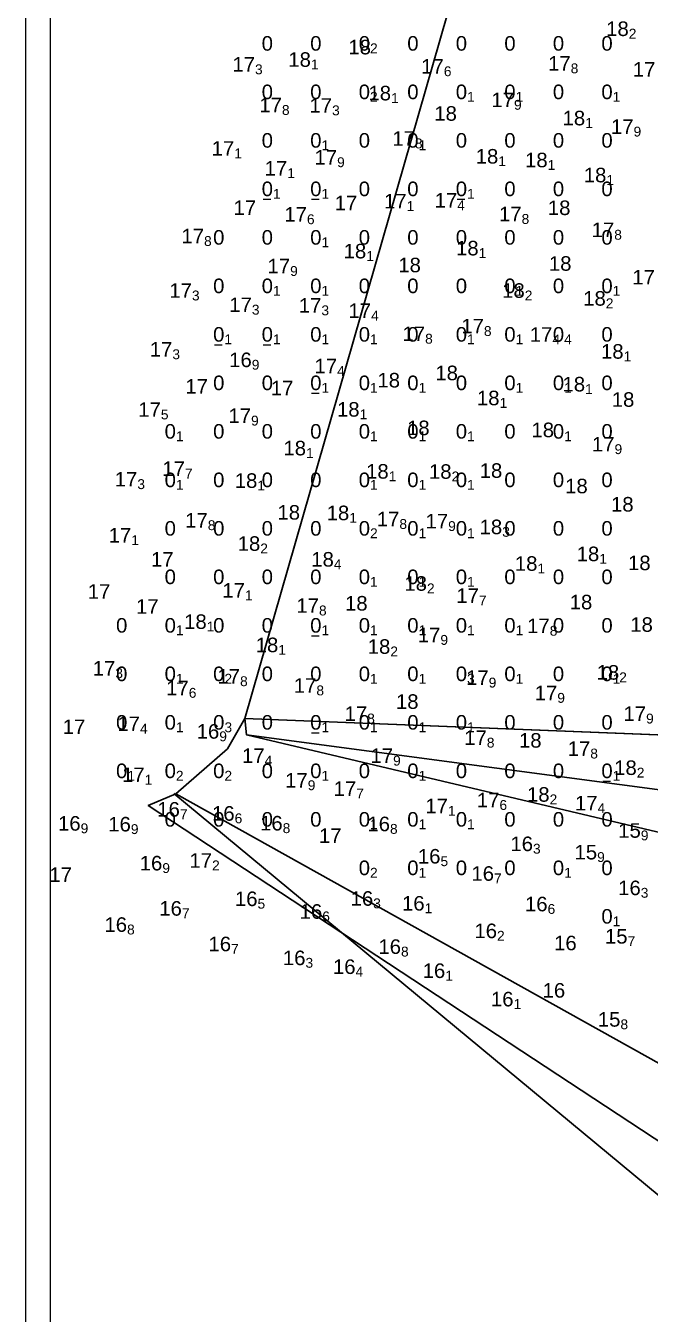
# Model space of a CAD drawing. Header units: millimetres. Extents: x 0 to 581027, y 0 to 6627194.
# Drawn here: x 580007.4 to 580084.6, y 6625660.8 to 6625820.2 of the extents above; entities that cross this region are included whole.
import ezdxf
from ezdxf.enums import TextEntityAlignment as Align

# ---------------------------------------------------------------- set-up
doc = ezdxf.new("R2010")
doc.units = ezdxf.units.MM
doc.layers.add('Soundings_1000', color=7, linetype='Continuous', true_color=0x000000)
doc.layers.add('soundings_diff', color=7, linetype='Continuous', true_color=0x000000)
for name, color, linetype in [('tiff', 7, 'Continuous'), ('tiff17.2', 7, 'Continuous'), ('Этап 4.2 верхняя бровка', 7, 'Continuous'), ('Этап 4.2 нижняя бровка', 7, 'Continuous'), ('Этап 4.2 рабочая прорезь', 7, 'Continuous'), ('Этап 5.2 верхняя бровка', 7, 'Continuous'), ('Этап 5.2 нижняя бровка', 7, 'Continuous'), ('Этап 5.2 рабочая прорезь', 7, 'Continuous')]:
    doc.layers.add(name, color=color, linetype=linetype)
doc.styles.get("Standard").update_dxf_attribs({"font": 'arial.ttf'})
picture_1 = doc.add_image_def('image2.tif', size_in_pixel=(3838, 2796))
picture_2 = doc.add_image_def('image3.tif', size_in_pixel=(3838, 2796))
picture_3 = doc.add_image_def('image4.tif', size_in_pixel=(2844, 2049))

msp = doc.modelspace()

# ---------------------------------------------------------------- linework, layer by layer
at = {"layer": 'soundings_diff', "color": 18, "true_color": 0x000000}
for p, q in [((580036.78, 6625798.72, -0.11), (580037.72, 6625798.72, -0.11)), ((580042.78, 6625798.72, -0.06), (580043.72, 6625798.72, -0.06)), ((580060.78, 6625798.72, -0.05), (580061.72, 6625798.72, -0.05)), ((580030.78, 6625780.72, -0.09), (580031.72, 6625780.72, -0.09)), ((580036.78, 6625780.72, -0.05), (580037.72, 6625780.72, -0.05)), ((580042.78, 6625774.72, -0.09), (580043.72, 6625774.72, -0.09)), ((580042.78, 6625744.72, -0.05), (580043.72, 6625744.72, -0.05)), ((580042.78, 6625732.72, -0.14), (580043.72, 6625732.72, -0.14)), ((580078.78, 6625726.72, -0.06), (580079.72, 6625726.72, -0.06))]:
    msp.add_line(p, q, dxfattribs=at)
at = {"layer": 'Этап 4.2 верхняя бровка', "color": 3, "lineweight": 30}
msp.add_lwpolyline([(580034.73, 6625732.44), (580219.34, 6625688.79), (580418.37, 6625666.45), (580558.33, 6625663.58), (580564.39, 6625663.69), (580570.18, 6625664.42), (580576.33, 6625666), (580582.31, 6625668.26), (580587.78, 6625671.44), (580592.52, 6625675.08), (580598.03, 6625680.19), (580602.67, 6625686.25), (580560.2, 6625713.67)], dxfattribs=at)
at = {"layer": 'Этап 4.2 нижняя бровка', "color": 1, "lineweight": 30}
msp.add_lwpolyline([(580570.65, 6625977.85), (580109.71, 6625996.05), (580034.52, 6625734.46), (580560.2, 6625713.67), (580570.65, 6625977.85)], dxfattribs=at)
at = {"layer": 'Этап 4.2 рабочая прорезь', "color": 5, "lineweight": 30}
msp.add_lwpolyline([(580034.52, 6625734.46), (580034.73, 6625732.44), (580219.82, 6625707.79), (580339.37, 6625695.21), (580419.15, 6625689.18), (580559.55, 6625694.89), (580560.2, 6625713.67)], dxfattribs=at)
at = {"layer": 'Этап 5.2 верхняя бровка', "color": 3, "linetype": 'Continuous', "lineweight": 30}
msp.add_lwpolyline([(580025.73, 6625725.21), (580144.31, 6625626.85), (580198.01, 6625585.68), (580306.45, 6625503.96), (580380.3, 6625452.25, -0.007042), (580424.66, 6625424.55, -0.01078), (580452.97, 6625405.43, -0.000003), (580488.81, 6625380.08, -0.000055), (580490.46, 6625378.91, -0.000083), (580499.82, 6625372.28, 0.000042), (580518.49, 6625359.07, 0.014493), (580533.47, 6625349.1, 0.004205), (580586.34, 6625316.72, 0.045482), (580608.84, 6625305.84, 0.025712), (580650.9, 6625292.46, 0.178181), (580685.89, 6625295.84, 0.112994), (580728.34, 6625329.74), (580768.13, 6625390.9), (580811.37, 6625457.98), (580825.99, 6625484.4), (580843.64, 6625527.16)], format="xyb", dxfattribs=at)
at = {"layer": 'Этап 5.2 нижняя бровка', "color": 1, "lineweight": 30}
msp.add_lwpolyline([(580034.53, 6625734.49), (580560.2, 6625713.68), (580560.18, 6625713.46), (580823.18, 6625540.15), (580784.51, 6625481.76), (580737.88, 6625410.99), (580697.72, 6625350.06), (580412.01, 6625509.64), (580025.99, 6625725.17), (580032.37, 6625730.74), (580034.53, 6625734.49)], close=True, dxfattribs=at)
at = {"layer": 'Этап 5.2 рабочая прорезь', "color": 5, "linetype": 'ByBlock', "lineweight": 30, "ltscale": 0.8}
msp.add_lwpolyline([(580025.99, 6625725.17), (580022.59, 6625723.71), (580150.59, 6625639.51), (580207.04, 6625602.37), (580320.16, 6625529), (580404.69, 6625477.6), (580472.5, 6625435.03), (580539.16, 6625390.86), (580616, 6625362.12), (580697.28, 6625326.77), (580749.43, 6625403.38), (580796.19, 6625468.33), (580833.01, 6625533.85), (580823.18, 6625540.15)], dxfattribs=at)

# ---------------------------------------------------------------- texts
at = {"layer": 'Soundings_1000', "color": 18, "true_color": 0x000000}
for s, p in [('18', (580081.99, 6625819.81, 18.19)), ('18', (580050.12, 6625817.54, 17.98)), ('17', (580035.78, 6625815.4, 17.31)), ('18', (580042.69, 6625816, 18.12)), ('17', (580059.12, 6625815.16, 17.6)), ('17', (580074.81, 6625815.52, 17.82)), ('17', (580085.28, 6625814.78, 17.82)), ('18', (580052.6, 6625811.85, 18.13)), ('17', (580039.11, 6625810.37, 17.75)), ('17', (580045.31, 6625810.32, 17.25)), ('17', (580067.8, 6625811.01, 17.85)), ('18', (580060.74, 6625809.33, 17.95)), ('18', (580076.6, 6625808.76, 18.05)), ('17', (580082.58, 6625807.7, 17.86)), ('17', (580055.55, 6625806.23, 17.83)), ('17', (580033.21, 6625805, 17.09)), ('17', (580045.93, 6625803.91, 17.93)), ('18', (580065.86, 6625804.03, 18.14)), ('18', (580071.96, 6625803.57, 18.08)), ('17', (580039.76, 6625802.55, 17.08)), ('18', (580079.22, 6625801.71, 18.05)), ('17', (580035.92, 6625797.67, 17.04)), ('17', (580048.42, 6625798.25, 17.01)), ('17', (580054.52, 6625798.48, 17.07)), ('17', (580060.78, 6625798.58, 17.37)), ('18', (580074.78, 6625797.66, 17.97)), ('17', (580042.2, 6625796.85, 17.62)), ('17', (580068.74, 6625796.89, 17.83)), ('17', (580029.48, 6625794.16, 17.79)), ('17', (580080.19, 6625794.93, 17.82)), ('18', (580049.53, 6625792.3, 18.09)), ('18', (580063.43, 6625792.67, 18.07)), ('18', (580074.91, 6625790.77, 18)), ('17', (580040.12, 6625790.45, 17.93)), ('18', (580056.29, 6625790.58, 18.02)), ('17', (580085.22, 6625789.07, 17.86)), ('17', (580027.98, 6625787.42, 17.32)), ('18', (580069.13, 6625787.42, 18.16)), ('18', (580079.15, 6625786.45, 18.2)), ('17', (580035.39, 6625785.66, 17.33)), ('17', (580043.99, 6625785.58, 17.34)), ('17', (580050.13, 6625784.93, 17.41)), ('17', (580064.08, 6625783.02, 17.8)), ('17', (580056.81, 6625782.07, 17.75)), ('17', (580072.55, 6625781.98, 17.44)), ('17', (580025.56, 6625780.15, 17.26)), ('18', (580081.35, 6625779.89, 18.13)), ('16', (580035.38, 6625778.85, 16.94)), ('17', (580045.93, 6625778.08, 17.4)), ('18', (580053.71, 6625776.33, 18.02)), ('18', (580060.87, 6625777.23, 18.02)), ('17', (580029.96, 6625775.56, 17)), ('17', (580040.53, 6625775.36, 16.96)), ('18', (580076.59, 6625775.84, 18.07)), ('18', (580066.01, 6625774.13, 18.06)), ('18', (580082.68, 6625773.94, 18.04)), ('17', (580024.14, 6625772.7, 17.45)), ('17', (580035.29, 6625771.94, 17.91)), ('18', (580048.71, 6625772.72, 18.12)), ('18', (580057.37, 6625770.43, 18)), ('18', (580072.75, 6625770.18, 18.04)), ('17', (580080.23, 6625768.41, 17.87)), ('18', (580042.09, 6625767.93, 18.12)), ('17', (580027.11, 6625765.38, 17.69)), ('17', (580021.23, 6625764.08, 17.3)), ('18', (580036.07, 6625763.91, 18.11)), ('18', (580052.31, 6625765.05, 18.12)), ('18', (580060.08, 6625765.03, 18.15)), ('18', (580066.35, 6625765.15, 17.95)), ('18', (580076.92, 6625763.24, 17.96)), ('18', (580082.59, 6625760.98, 17.99)), ('17', (580029.94, 6625759, 17.82)), ('18', (580041.35, 6625759.98, 17.95)), ('18', (580047.43, 6625759.91, 18.05)), ('17', (580053.63, 6625759.15, 17.79)), ('17', (580059.66, 6625758.89, 17.92)), ('18', (580066.34, 6625758.18, 18.34)), ('17', (580020.48, 6625757.15, 17.05)), ('18', (580036.43, 6625756.12, 18.17)), ('17', (580025.72, 6625754.17, 17.01)), ('18', (580045.53, 6625754.17, 18.39)), ('18', (580078.34, 6625754.84, 18.11)), ('18', (580070.7, 6625753.65, 18.06)), ('18', (580084.69, 6625753.73, 18.22)), ('18', (580057.04, 6625751.18, 18.16)), ('17', (580017.9, 6625750.19, 17.03)), ('17', (580034.53, 6625750.32, 17.12)), ('17', (580063.46, 6625749.68, 17.7)), ('17', (580023.86, 6625748.33, 16.95)), ('17', (580043.69, 6625748.45, 17.75)), ('18', (580049.7, 6625748.73, 18.01)), ('18', (580077.48, 6625748.88, 17.95)), ('18', (580029.81, 6625746.46, 18.05)), ('18', (580084.97, 6625746.1, 17.95)), ('17', (580058.7, 6625744.81, 17.93)), ('17', (580072.22, 6625745.94, 17.83)), ('18', (580038.66, 6625743.58, 18.07)), ('18', (580052.51, 6625743.38, 18.18)), ('17', (580018.51, 6625740.69, 17.28)), ('17', (580033.93, 6625739.7, 17.77)), ('18', (580080.81, 6625740.18, 18.24)), ('17', (580027.59, 6625738.26, 17.58)), ('17', (580043.37, 6625738.56, 17.83)), ('17', (580064.67, 6625739.53, 17.91)), ('18', (580056, 6625736.57, 18.01)), ('17', (580073.15, 6625737.64, 17.93)), ('17', (580049.65, 6625735.08, 17.75)), ('17', (580084.13, 6625735.08, 17.91)), ('17', (580014.8, 6625733.45, 17.02)), ('17', (580021.55, 6625733.82, 17.43)), ('16', (580031.36, 6625732.88, 16.91)), ('17', (580064.44, 6625732.1, 17.84)), ('18', (580071.21, 6625731.77, 17.95)), ('17', (580077.23, 6625730.75, 17.83)), ('17', (580036.97, 6625729.88, 17.38)), ('17', (580052.85, 6625729.87, 17.92)), ('17', (580022.13, 6625727.51, 17.1)), ('18', (580082.98, 6625728.39, 18.18)), ('17', (580042.3, 6625726.83, 17.91)), ('17', (580048.29, 6625725.8, 17.65)), ('17', (580066, 6625724.38, 17.6)), ('18', (580072.2, 6625725.08, 18.15)), ('17', (580078.13, 6625724, 17.41)), ('16', (580026.49, 6625723.24, 16.71)), ('16', (580033.26, 6625722.73, 16.64)), ('17', (580059.63, 6625723.66, 17.13)), ('16', (580014.22, 6625721.5, 16.9)), ('16', (580020.43, 6625721.4, 16.86)), ('16', (580039.2, 6625721.52, 16.77)), ('16', (580052.47, 6625721.43, 16.81)), ('15', (580083.48, 6625720.62, 15.93)), ('17', (580046.48, 6625719.98, 17.01)), ('16', (580070.15, 6625718.97, 16.27)), ('16', (580058.71, 6625717.43, 16.5)), ('15', (580078.08, 6625717.94, 15.85)), ('16', (580024.32, 6625716.58, 16.85)), ('17', (580030.47, 6625716.91, 17.19)), ('17', (580013.15, 6625715.16, 16.95)), ('16', (580065.33, 6625715.3, 16.71)), ('16', (580083.47, 6625713.52, 16.3)), ('16', (580026.74, 6625710.98, 16.67)), ('16', (580036.09, 6625712.17, 16.47)), ('16', (580050.39, 6625712.21, 16.3)), ('16', (580056.75, 6625711.61, 16.14)), ('16', (580071.95, 6625711.52, 16.63)), ('16', (580044.09, 6625710.6, 16.62)), ('16', (580019.96, 6625708.98, 16.82)), ('16', (580065.7, 6625708.2, 16.24)), ('16', (580032.82, 6625706.58, 16.65)), ('16', (580053.83, 6625706.25, 16.83)), ('16', (580075.55, 6625706.7, 15.95)), ('15', (580081.84, 6625707.53, 15.71)), ('16', (580042.02, 6625704.86, 16.32)), ('16', (580048.21, 6625703.77, 16.38)), ('16', (580059.3, 6625703.27, 16.14)), ('16', (580074.13, 6625700.84, 15.97)), ('16', (580067.74, 6625699.76, 16.1)), ('15', (580080.96, 6625697.25, 15.75))]:
    msp.add_text(s, height=1.8, dxfattribs=at).set_placement(p, align=Align.MIDDLE_RIGHT)
for s, p in [('2', (580081.99, 6625819.81, 18.19)), ('1', (580042.69, 6625816, 18.12)), ('8', (580074.81, 6625815.52, 17.82)), ('3', (580035.78, 6625815.4, 17.31)), ('6', (580059.12, 6625815.16, 17.6)), ('1', (580052.6, 6625811.85, 18.13)), ('9', (580067.8, 6625811.01, 17.85)), ('8', (580039.11, 6625810.37, 17.75)), ('3', (580045.31, 6625810.32, 17.25)), ('1', (580076.6, 6625808.76, 18.05)), ('9', (580082.58, 6625807.7, 17.86)), ('8', (580055.55, 6625806.23, 17.83)), ('1', (580033.21, 6625805, 17.09)), ('9', (580045.93, 6625803.91, 17.93)), ('1', (580065.86, 6625804.03, 18.14)), ('1', (580071.96, 6625803.57, 18.08)), ('1', (580039.76, 6625802.55, 17.08)), ('1', (580079.22, 6625801.71, 18.05)), ('1', (580054.52, 6625798.48, 17.07)), ('4', (580060.78, 6625798.58, 17.37)), ('6', (580042.2, 6625796.85, 17.62)), ('8', (580068.74, 6625796.89, 17.83)), ('8', (580080.19, 6625794.93, 17.82)), ('8', (580029.48, 6625794.16, 17.79)), ('1', (580049.53, 6625792.3, 18.09)), ('1', (580063.43, 6625792.67, 18.07)), ('9', (580040.12, 6625790.45, 17.93)), ('3', (580027.98, 6625787.42, 17.32)), ('2', (580069.13, 6625787.42, 18.16)), ('3', (580035.39, 6625785.66, 17.33)), ('3', (580043.99, 6625785.58, 17.34)), ('2', (580079.15, 6625786.45, 18.2)), ('4', (580050.13, 6625784.93, 17.41)), ('8', (580056.81, 6625782.07, 17.75)), ('8', (580064.08, 6625783.02, 17.8)), ('4', (580072.55, 6625781.98, 17.44)), ('3', (580025.56, 6625780.15, 17.26)), ('9', (580035.38, 6625778.85, 16.94)), ('1', (580081.35, 6625779.89, 18.13)), ('4', (580045.93, 6625778.08, 17.4)), ('1', (580076.59, 6625775.84, 18.07)), ('1', (580066.01, 6625774.13, 18.06)), ('5', (580024.14, 6625772.7, 17.45)), ('1', (580048.71, 6625772.72, 18.12)), ('9', (580035.29, 6625771.94, 17.91)), ('1', (580042.09, 6625767.93, 18.12)), ('9', (580080.23, 6625768.41, 17.87)), ('7', (580027.11, 6625765.38, 17.69)), ('1', (580052.31, 6625765.05, 18.12)), ('2', (580060.08, 6625765.03, 18.15)), ('3', (580021.23, 6625764.08, 17.3)), ('1', (580036.07, 6625763.91, 18.11)), ('1', (580047.43, 6625759.91, 18.05)), ('8', (580029.94, 6625759, 17.82)), ('8', (580053.63, 6625759.15, 17.79)), ('9', (580059.66, 6625758.89, 17.92)), ('3', (580066.34, 6625758.18, 18.34)), ('1', (580020.48, 6625757.15, 17.05)), ('2', (580036.43, 6625756.12, 18.17)), ('4', (580045.53, 6625754.17, 18.39)), ('1', (580070.7, 6625753.65, 18.06)), ('1', (580078.34, 6625754.84, 18.11)), ('1', (580034.53, 6625750.32, 17.12)), ('2', (580057.04, 6625751.18, 18.16)), ('7', (580063.46, 6625749.68, 17.7)), ('8', (580043.69, 6625748.45, 17.75)), ('1', (580029.81, 6625746.46, 18.05)), ('8', (580072.22, 6625745.94, 17.83)), ('9', (580058.7, 6625744.81, 17.93)), ('1', (580038.66, 6625743.58, 18.07)), ('2', (580052.51, 6625743.38, 18.18)), ('3', (580018.51, 6625740.69, 17.28)), ('8', (580033.93, 6625739.7, 17.77)), ('9', (580064.67, 6625739.53, 17.91)), ('2', (580080.81, 6625740.18, 18.24)), ('6', (580027.59, 6625738.26, 17.58)), ('8', (580043.37, 6625738.56, 17.83)), ('9', (580073.15, 6625737.64, 17.93)), ('8', (580049.65, 6625735.08, 17.75)), ('9', (580084.13, 6625735.08, 17.91)), ('4', (580021.55, 6625733.82, 17.43)), ('9', (580031.36, 6625732.88, 16.91)), ('8', (580064.44, 6625732.1, 17.84)), ('4', (580036.97, 6625729.88, 17.38)), ('9', (580052.85, 6625729.87, 17.92)), ('8', (580077.23, 6625730.75, 17.83)), ('2', (580082.98, 6625728.39, 18.18)), ('1', (580022.13, 6625727.51, 17.1)), ('9', (580042.3, 6625726.83, 17.91)), ('7', (580048.29, 6625725.8, 17.65)), ('2', (580072.2, 6625725.08, 18.15)), ('7', (580026.49, 6625723.24, 16.71)), ('1', (580059.63, 6625723.66, 17.13)), ('6', (580066, 6625724.38, 17.6)), ('4', (580078.13, 6625724, 17.41)), ('9', (580014.22, 6625721.5, 16.9)), ('6', (580033.26, 6625722.73, 16.64)), ('8', (580039.2, 6625721.52, 16.77)), ('9', (580020.43, 6625721.4, 16.86)), ('8', (580052.47, 6625721.43, 16.81)), ('9', (580083.48, 6625720.62, 15.93)), ('3', (580070.15, 6625718.97, 16.27)), ('2', (580030.47, 6625716.91, 17.19)), ('5', (580058.71, 6625717.43, 16.5)), ('9', (580078.08, 6625717.94, 15.85)), ('9', (580024.32, 6625716.58, 16.85)), ('7', (580065.33, 6625715.3, 16.71)), ('3', (580083.47, 6625713.52, 16.3)), ('5', (580036.09, 6625712.17, 16.47)), ('3', (580050.39, 6625712.21, 16.3)), ('7', (580026.74, 6625710.98, 16.67)), ('6', (580044.09, 6625710.6, 16.62)), ('1', (580056.75, 6625711.61, 16.14)), ('6', (580071.95, 6625711.52, 16.63)), ('8', (580019.96, 6625708.98, 16.82)), ('2', (580065.7, 6625708.2, 16.24)), ('7', (580081.84, 6625707.53, 15.71)), ('7', (580032.82, 6625706.58, 16.65)), ('8', (580053.83, 6625706.25, 16.83)), ('3', (580042.02, 6625704.86, 16.32)), ('4', (580048.21, 6625703.77, 16.38)), ('1', (580059.3, 6625703.27, 16.14)), ('1', (580067.74, 6625699.76, 16.1)), ('8', (580080.96, 6625697.25, 15.75))]:
    msp.add_text(s, height=1.22, dxfattribs=at).set_placement(p, align=Align.TOP_LEFT)
at = {"layer": 'soundings_diff', "color": 18, "true_color": 0x000000}
for p in [(580038, 6625818, -0.01), (580044, 6625818, -0.01), (580050, 6625818, 0.16), (580056, 6625818, 0.03), (580062, 6625818, 0.04), (580068, 6625818, -0.04), (580074, 6625818, -0.02), (580080, 6625818, -0.04), (580038, 6625812, 0.01), (580044, 6625812, 0.01), (580050, 6625812, 0.15), (580056, 6625812, 0.02), (580062, 6625812, 0.05), (580068, 6625812, 0.05), (580074, 6625812, 0.01), (580080, 6625812, 0.06), (580038, 6625806, -0.04), (580044, 6625806, 0.06), (580050, 6625806, -0.01), (580056, 6625806, 0.1), (580062, 6625806, 0.02), (580068, 6625806, -0.04), (580074, 6625806, 0.04), (580080, 6625806, 0.04), (580038, 6625800, -0.11), (580044, 6625800, -0.06), (580050, 6625800, 0.03), (580056, 6625800, -0.03), (580062, 6625800, -0.05), (580068, 6625800, 0.04), (580074, 6625800), (580080, 6625800, 0.02), (580032, 6625794, -0.04), (580038, 6625794, -0.01), (580044, 6625794, 0.11), (580050, 6625794), (580056, 6625794, 0.03), (580062, 6625794, -0.01), (580068, 6625794), (580074, 6625794, 0.01), (580080, 6625794, 0.01), (580032, 6625788, 0.01), (580038, 6625788, 0.07), (580044, 6625788, 0.06), (580050, 6625788, 0.04), (580056, 6625788, 0.02), (580062, 6625788, -0.01), (580068, 6625788, 0.05), (580074, 6625788, 0.03), (580080, 6625788, 0.08), (580032, 6625782, -0.09), (580038, 6625782, -0.05), (580044, 6625782, 0.06), (580050, 6625782, 0.11), (580056, 6625782, 0.03), (580062, 6625782, 0.1), (580068, 6625782, 0.07), (580074, 6625782, 0.38), (580080, 6625782, 0.01), (580032, 6625776, -0.03), (580038, 6625776, -0.04), (580044, 6625776, -0.09), (580050, 6625776, 0.05), (580056, 6625776, 0.05), (580062, 6625776, -0.04), (580068, 6625776, 0.05), (580074, 6625776, 0.06), (580080, 6625776), (580026, 6625770, 0.07), (580032, 6625770, 0.04), (580038, 6625770, 0.02), (580044, 6625770, 0.04), (580050, 6625770, 0.05), (580056, 6625770, 0.09), (580062, 6625770, 0.06), (580068, 6625770, 0.02), (580074, 6625770, 0.11), (580080, 6625770, 0.04), (580026, 6625764, 0.09), (580032, 6625764, 0.01), (580038, 6625764, 0.04), (580044, 6625764, 0.04), (580050, 6625764, 0.05), (580056, 6625764, 0.09), (580062, 6625764, 0.1), (580068, 6625764, 0.01), (580074, 6625764, 0.03), (580080, 6625764, 0.02), (580026, 6625758, -0.04), (580032, 6625758), (580038, 6625758, -0.03), (580044, 6625758, 0.04), (580050, 6625758, 0.15), (580056, 6625758, 0.06), (580062, 6625758, 0.11), (580068, 6625758, 0.03), (580074, 6625758, -0.03), (580080, 6625758, 0.01), (580026, 6625752, -0.03), (580032, 6625752, 0.02), (580038, 6625752, 0.01), (580044, 6625752, 0.03), (580050, 6625752, 0.13), (580056, 6625752, 0.1), (580062, 6625752, 0.06), (580068, 6625752, 0.03), (580074, 6625752), (580080, 6625752), (580020, 6625746), (580026, 6625746, 0.07), (580032, 6625746), (580038, 6625746, 0.02), (580044, 6625746, -0.05), (580050, 6625746, 0.08), (580056, 6625746, 0.05), (580062, 6625746, 0.07), (580068, 6625746, 0.1), (580074, 6625746), (580080, 6625746, 0.04), (580020, 6625740, -0.03), (580026, 6625740, 0.08), (580032, 6625740, 0.15), (580038, 6625740, -0.03), (580044, 6625740, 0.02), (580050, 6625740, 0.08), (580056, 6625740, 0.08), (580062, 6625740, 0.27), (580068, 6625740, 0.1), (580074, 6625740, -0.01), (580080, 6625740, 0.06), (580020, 6625734, 0.03), (580026, 6625734, 0.06), (580032, 6625734, 0.25), (580038, 6625734, -0.01), (580044, 6625734, -0.14), (580050, 6625734, 0.07), (580056, 6625734, 0.11), (580062, 6625734, 0.11), (580068, 6625734, -0.03), (580074, 6625734, 0.03), (580080, 6625734, 0.01), (580020, 6625728, 0.05), (580026, 6625728, 0.19), (580032, 6625728, 0.16), (580038, 6625728), (580044, 6625728, 0.1), (580050, 6625728, 0.03), (580056, 6625728, 0.06), (580062, 6625728), (580068, 6625728, 0.01), (580074, 6625728, 0.04), (580080, 6625728, -0.06), (580026, 6625722, 0.01), (580032, 6625722), (580038, 6625722, 0.04), (580044, 6625722, 0.01), (580050, 6625722, 0.12), (580056, 6625722, 0.06), (580062, 6625722, 0.06), (580068, 6625722, -0.03), (580074, 6625722, -0.03), (580080, 6625722, 0.02), (580050, 6625716, 0.17), (580056, 6625716, 0.12), (580062, 6625716, 0.04), (580068, 6625716, -0.01), (580074, 6625716, 0.08), (580080, 6625716, -0.02), (580080, 6625710, 0.05)]:
    msp.add_text('0', height=1.8, dxfattribs=at).set_placement(p, align=Align.MIDDLE_RIGHT)
for s, p in [('2', (580050, 6625818, 0.16)), ('2', (580050, 6625812, 0.15)), ('1', (580062, 6625812, 0.05)), ('1', (580068, 6625812, 0.05)), ('1', (580080, 6625812, 0.06)), ('1', (580044, 6625806, 0.06)), ('1', (580056, 6625806, 0.1)), ('1', (580038, 6625800, -0.11)), ('1', (580044, 6625800, -0.06)), ('1', (580062, 6625800, -0.05)), ('1', (580044, 6625794, 0.11)), ('1', (580038, 6625788, 0.07)), ('1', (580044, 6625788, 0.06)), ('1', (580068, 6625788, 0.05)), ('1', (580080, 6625788, 0.08)), ('1', (580032, 6625782, -0.09)), ('1', (580038, 6625782, -0.05)), ('1', (580044, 6625782, 0.06)), ('1', (580050, 6625782, 0.11)), ('1', (580062, 6625782, 0.1)), ('1', (580068, 6625782, 0.07)), ('4', (580074, 6625782, 0.38)), ('1', (580044, 6625776, -0.09)), ('1', (580050, 6625776, 0.05)), ('1', (580056, 6625776, 0.05)), ('1', (580068, 6625776, 0.05)), ('1', (580074, 6625776, 0.06)), ('1', (580026, 6625770, 0.07)), ('1', (580050, 6625770, 0.05)), ('1', (580056, 6625770, 0.09)), ('1', (580062, 6625770, 0.06)), ('1', (580074, 6625770, 0.11)), ('1', (580026, 6625764, 0.09)), ('1', (580050, 6625764, 0.05)), ('1', (580056, 6625764, 0.09)), ('1', (580062, 6625764, 0.1)), ('2', (580050, 6625758, 0.15)), ('1', (580056, 6625758, 0.06)), ('1', (580062, 6625758, 0.11)), ('1', (580050, 6625752, 0.13)), ('1', (580056, 6625752, 0.1)), ('1', (580062, 6625752, 0.06)), ('1', (580026, 6625746, 0.07)), ('1', (580044, 6625746, -0.05)), ('1', (580050, 6625746, 0.08)), ('1', (580056, 6625746, 0.05)), ('1', (580062, 6625746, 0.07)), ('1', (580068, 6625746, 0.1)), ('1', (580026, 6625740, 0.08)), ('2', (580032, 6625740, 0.15)), ('1', (580050, 6625740, 0.08)), ('1', (580056, 6625740, 0.08)), ('3', (580062, 6625740, 0.27)), ('1', (580068, 6625740, 0.1)), ('1', (580080, 6625740, 0.06)), ('1', (580026, 6625734, 0.06)), ('3', (580032, 6625734, 0.25)), ('1', (580044, 6625734, -0.14)), ('1', (580050, 6625734, 0.07)), ('1', (580056, 6625734, 0.11)), ('1', (580062, 6625734, 0.11)), ('1', (580020, 6625728, 0.05)), ('2', (580026, 6625728, 0.19)), ('2', (580032, 6625728, 0.16)), ('1', (580044, 6625728, 0.1)), ('1', (580056, 6625728, 0.06)), ('1', (580080, 6625728, -0.06)), ('1', (580050, 6625722, 0.12)), ('1', (580056, 6625722, 0.06)), ('1', (580062, 6625722, 0.06)), ('2', (580050, 6625716, 0.17)), ('1', (580056, 6625716, 0.12)), ('1', (580074, 6625716, 0.08)), ('1', (580080, 6625710, 0.05))]:
    msp.add_text(s, height=1.22, dxfattribs=at).set_placement(p, align=Align.TOP_LEFT)

# ---------------------------------------------------------------- pictures from other files: only their frames are drawn
at = {"layer": 'soundings_diff', "color": 7, "true_color": 0xffffff}
image = msp.add_image(picture_3, insert=(580007.44, 6625621.28), size_in_units=(568.8, 409.8), dxfattribs=at)
image.dxf.flags = 7
at = {"layer": 'tiff', "color": 7, "true_color": 0xffffff}
image = msp.add_image(picture_1, insert=(580010.5, 6625614.78), size_in_units=(575.7, 419.4), dxfattribs=dict(at, brightness=70))
image.dxf.flags = 7
at = {"layer": 'tiff17.2', "color": 7, "true_color": 0xffffff}
image = msp.add_image(picture_2, insert=(580010.5, 6625614.78), size_in_units=(575.7, 419.4), dxfattribs=dict(at, brightness=70))
image.dxf.flags = 7

doc.saveas('drawing.dxf')
